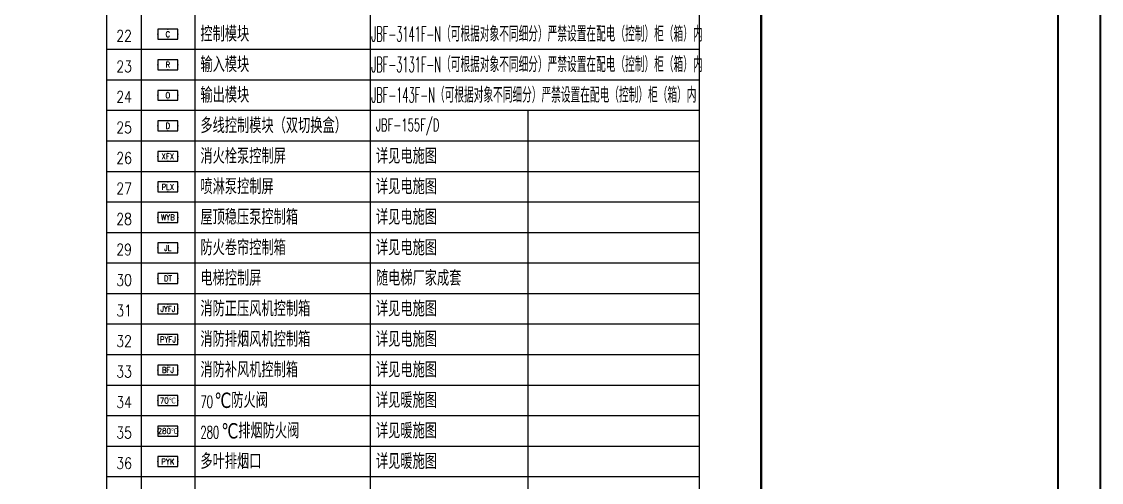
# Model space of a CAD drawing. Extents: x -1396510 to 1250330, y -1892470 to 1623980.
# Drawn here: x -1148164 to -1122695, y -192610 to -181740 of the extents above; entities that cross this region are included whole.
import ezdxf
from ezdxf.enums import TextEntityAlignment as Align

# ---------------------------------------------------------------- set-up
doc = ezdxf.new("R2010")
doc.units = 0
doc.header["$LTSCALE"] = 1000
doc.header["$MEASUREMENT"] = 0
doc.layers.get('Defpoints').update_dxf_attribs({"color": 210})
for name, color, linetype in [('0-cxFrame', 155, 'Continuous'), ('EQUIP-消防', 3, 'Continuous'), ('TEL_TEXT', 7, 'Continuous')]:
    doc.layers.add(name, color=color, linetype=linetype)
doc.layers.add('0-cxText', color=131, linetype='Continuous', lineweight=25)
doc.styles.add('_TEL_DIM', font='SIMPLEX', dxfattribs={"width": 0.8, "height": 3.5, "bigfont": 'HZTXT'})
doc.styles.add('cx_tuming', font='simhei.ttf')
doc.styles.add('cx_tuqian1', font='')
doc.styles.add('黑体', font='simhei.ttf', dxfattribs={"height": 12})
doc.styles.get('cx_tuqian1').set_extended_font_data('SimSun')

# ---------------------------------------------------------------- blocks, each defined once
blk = doc.blocks.new('$equip$00001927')
for p, q in [((0.65, 0.65), (-0.65, 0.65)), ((-0.65, 0.65), (-0.65, 0)), ((-0.65, 0), (0.65, 0)), ((0.65, 0), (0.65, 0.65))]:
    blk.add_line(p, q)
for p in [(-0.65, 0.325), (0, 0.65), (0, 0), (0.65, 0.325)]:
    blk.add_point(p)
at = {"color": 7, "style": '_TEL_DIM'}
blk.add_attdef('$TEXT$', text='', height=0.34, dxfattribs=at).set_placement((0.006, 0.343), align=Align.MIDDLE_CENTER)
at = {"color": 7, "style": '_TEL_DIM', "flags": 1}
blk.add_attdef('A', text='', height=0.00002, dxfattribs=at).set_placement((0, 0), align=Align.MIDDLE_CENTER)
blk = doc.blocks.new('zjcx_T1(Dragon)')
at = {"layer": '0-cxFrame', "const_width": 50}
blk.add_lwpolyline([(-7000, 0), (0, 0), (0, 57400), (-7000, 57400)], close=True, dxfattribs=at)
blk = doc.blocks.new('TK22.A1 L(Dragon)')
at = {"layer": '0-cxFrame', "color": 7, "const_width": 0.5}
blk.add_lwpolyline([(0, 0), (-841, 0), (-841, 594), (0, 594)], close=True, dxfattribs=at)
at = {"layer": '0-cxFrame', "const_width": 0.5}
for points in [[(-80, 10), (-821, 10), (-821, 584), (-80, 584)], [(-10, 10), (-80, 10), (-80, 584), (-10, 584)]]:
    blk.add_lwpolyline(points, close=True, dxfattribs=at)
at = {"layer": '0-cxFrame', "xscale": 0.01, "yscale": 0.01, "zscale": 0.01}
blk.add_blockref('zjcx_T1(Dragon)', (-10, 10), dxfattribs=at)
at = {"style": '黑体', "flags": 4}
blk.add_attdef('图幅', text='', height=3.3, dxfattribs=at).set_placement((-40, 3), align=Align.RIGHT)
at = {"layer": '0-cxText', "flags": 4}
for tag, height, style, p in [('建设单位', 3.5, 'cx_tuming', (-45, 240)), ('项目名称', 3.5, 'cx_tuming', (-45, 210)), ('子项名称', 3.5, 'cx_tuming', (-45, 180)), ('工程编号', 3.3, 'cx_tuqian1', (-35, 165)), ('图名1', 3.5, 'cx_tuming', (-45, 87)), ('图名2', 3.5, 'cx_tuming', (-45, 79)), ('图名3', 3.5, 'cx_tuming', (-45, 71)), ('出图日期', 3.3, 'cx_tuqian1', (-39, 60)), ('专业', 3.3, 'cx_tuqian1', (-55, 52)), ('图号', 3.3, 'cx_tuqian1', (-55, 44)), ('版次', 3.3, 'cx_tuqian1', (-20, 44))]:
    blk.add_attdef(tag, text='', height=height, dxfattribs=dict(at, style=style)).set_placement(p, align=Align.MIDDLE)
at = {"layer": 'Defpoints', "color": 6, "flags": 4}
for tag, height, style, p in [('tufu', 3.3, '黑体', (-12, 12)), ('dwfname', 4, 'cx_tuqian1', (-80, 3))]:
    blk.add_attdef(tag, text='', height=height, dxfattribs=dict(at, style=style)).set_placement(p, align=Align.RIGHT)

msp = doc.modelspace()

# ---------------------------------------------------------------- linework, layer by layer
at = {"layer": 'TEL_TEXT'}
for p, q in [((-1146152, -219821.3), (-1146152, -165832.2)), ((-1145342, -165832.2), (-1145342, -199672.2)), ((-1144082, -165832.2), (-1144082, -199672.2)), ((-1139942, -165832.2), (-1139942, -199672.2)), ((-1132182, -165832.2), (-1132182, -219821.3)), ((-1146152, -182392.2), (-1132182, -182392.2)), ((-1146152, -183112.2), (-1132182, -183112.2)), ((-1146152, -183832.2), (-1132182, -183832.2)), ((-1136222, -183832.2), (-1136222, -199672.2)), ((-1146152, -184552.2), (-1132182, -184552.2)), ((-1146152, -185272.2), (-1132182, -185272.2)), ((-1146152, -185992.2), (-1132182, -185992.2)), ((-1146152, -186712.2), (-1132182, -186712.2)), ((-1146152, -187432.2), (-1132182, -187432.2)), ((-1146152, -188152.2), (-1132182, -188152.2)), ((-1146152, -188872.2), (-1132182, -188872.2)), ((-1146152, -189592.2), (-1132182, -189592.2)), ((-1146152, -190312.2), (-1132182, -190312.2)), ((-1146152, -191032.2), (-1132182, -191032.2)), ((-1146152, -191752.2), (-1132182, -191752.2)), ((-1146152, -192472.2), (-1132182, -192472.2))]:
    msp.add_line(p, q, dxfattribs=at)

# ---------------------------------------------------------------- block references
at = {"layer": '0-cxFrame', "xscale": 100, "yscale": 100, "zscale": 100}
msp.add_blockref('TK22.A1 L(Dragon)', (-1122720, -222360), dxfattribs=at)
at = {"layer": 'EQUIP-消防'}
ref = msp.add_blockref('$equip$00001927', (-1144714.2, -182155.7), dxfattribs=dict(at, xscale=360, yscale=360, zscale=360, rotation=1.121355628417408e-07))
ref.add_attrib('$TEXT$', 'C', dxfattribs={"layer": '0', "color": 7, "height": 135, "rotation": 0.00001, "style": '_TEL_DIM', "width": 0.9}).set_placement((-1144714.2, -182038.7), align=Align.MIDDLE_CENTER)
ref = msp.add_blockref('$equip$00001927', (-1144714.2, -182875.7), dxfattribs=dict(at, xscale=360, yscale=360, zscale=360, rotation=1.121355628417408e-07))
ref.add_attrib('$TEXT$', 'R', dxfattribs={"layer": '0', "color": 7, "height": 135, "rotation": 0.00001, "style": '_TEL_DIM', "width": 0.9}).set_placement((-1144714.2, -182758.7), align=Align.MIDDLE_CENTER)
ref = msp.add_blockref('$equip$00001927', (-1144714.2, -183595.7), dxfattribs=dict(at, xscale=360, yscale=360, zscale=360))
ref.add_attrib('$TEXT$', 'O', dxfattribs={"layer": '0', "color": 7, "height": 135, "style": '_TEL_DIM', "width": 0.9}).set_placement((-1144714.2, -183478.7), align=Align.MIDDLE_CENTER)
ref = msp.add_blockref('$equip$00001927', (-1144714.2, -184315.7), dxfattribs=dict(at, xscale=360, yscale=360, zscale=360, rotation=1.121355628417408e-07))
ref.add_attrib('$TEXT$', 'D', dxfattribs={"layer": '0', "color": 7, "height": 135, "rotation": 0.00001, "style": '_TEL_DIM', "width": 0.9}).set_placement((-1144714.2, -184198.7), align=Align.MIDDLE_CENTER)
ref = msp.add_blockref('$equip$00001927', (-1144714.2, -185035.7), dxfattribs=dict(at, xscale=360, yscale=360, zscale=360, rotation=1.121355628417408e-07))
ref.add_attrib('$TEXT$', 'XFX', dxfattribs={"layer": '0', "color": 7, "height": 135, "rotation": 0.00001, "style": '_TEL_DIM', "width": 0.9}).set_placement((-1144714.2, -184918.7), align=Align.MIDDLE_CENTER)
ref = msp.add_blockref('$equip$00001927', (-1144714.2, -185755.7), dxfattribs=dict(at, xscale=360, yscale=360, zscale=360, rotation=1.121355628417408e-07))
ref.add_attrib('$TEXT$', 'PLX', dxfattribs={"layer": '0', "color": 7, "height": 135, "rotation": 0.00001, "style": '_TEL_DIM', "width": 0.9}).set_placement((-1144714.2, -185638.7), align=Align.MIDDLE_CENTER)
ref = msp.add_blockref('$equip$00001927', (-1144714.2, -186475.7), dxfattribs=dict(at, xscale=360, yscale=360, zscale=360, rotation=1.121355628417408e-07))
ref.add_attrib('$TEXT$', 'WYB', dxfattribs={"layer": '0', "color": 7, "height": 135, "rotation": 0.00001, "style": '_TEL_DIM', "width": 0.9}).set_placement((-1144714.2, -186358.7), align=Align.MIDDLE_CENTER)
ref = msp.add_blockref('$equip$00001927', (-1144714.2, -187195.7), dxfattribs=dict(at, xscale=360, yscale=360, zscale=360, rotation=1.121355628417408e-07))
ref.add_attrib('$TEXT$', 'JL', dxfattribs={"layer": '0', "color": 7, "height": 135, "rotation": 0.00001, "style": '_TEL_DIM', "width": 0.9}).set_placement((-1144714.2, -187078.7), align=Align.MIDDLE_CENTER)
ref = msp.add_blockref('$equip$00001927', (-1144714.2, -187915.7), dxfattribs=dict(at, xscale=360, yscale=360, zscale=360, rotation=1.121355628417408e-07))
ref.add_attrib('$TEXT$', 'DT', dxfattribs={"layer": '0', "color": 7, "height": 135, "rotation": 0.00001, "style": '_TEL_DIM', "width": 0.9}).set_placement((-1144714.2, -187798.7), align=Align.MIDDLE_CENTER)
ref = msp.add_blockref('$equip$00001927', (-1144714.2, -188635.7), dxfattribs=dict(at, xscale=360, yscale=360, zscale=360, rotation=1.121355628417408e-07))
ref.add_attrib('$TEXT$', 'JYFJ', dxfattribs={"layer": '0', "color": 7, "height": 135, "rotation": 0.00001, "style": '_TEL_DIM', "width": 0.9}).set_placement((-1144714.2, -188518.7), align=Align.MIDDLE_CENTER)
ref = msp.add_blockref('$equip$00001927', (-1144714.2, -189355.7), dxfattribs=dict(at, xscale=360, yscale=360, zscale=360, rotation=1.121355628417408e-07))
ref.add_attrib('$TEXT$', 'PYFJ', dxfattribs={"layer": '0', "color": 7, "height": 135, "rotation": 0.00001, "style": '_TEL_DIM', "width": 0.9}).set_placement((-1144714.2, -189238.7), align=Align.MIDDLE_CENTER)
ref = msp.add_blockref('$equip$00001927', (-1144714.2, -190075.7), dxfattribs=dict(at, xscale=360, yscale=360, zscale=360, rotation=1.121355628417408e-07))
ref.add_attrib('$TEXT$', 'BFJ', dxfattribs={"layer": '0', "color": 7, "height": 135, "rotation": 0.00001, "style": '_TEL_DIM', "width": 0.9}).set_placement((-1144714.2, -189958.7), align=Align.MIDDLE_CENTER)
ref = msp.add_blockref('$equip$00001927', (-1144714.2, -190795.7), dxfattribs=dict(at, xscale=360, yscale=360, zscale=360, rotation=1.121355628417408e-07))
ref.add_attrib('$TEXT$', '70℃', dxfattribs={"layer": '0', "color": 7, "height": 135, "rotation": 0.00001, "style": '_TEL_DIM', "width": 0.9}).set_placement((-1144714.2, -190678.7), align=Align.MIDDLE_CENTER)
ref = msp.add_blockref('$equip$00001927', (-1144714.2, -191515.7), dxfattribs=dict(at, xscale=360, yscale=360, zscale=360, rotation=1.121355628417408e-07))
ref.add_attrib('$TEXT$', '280℃', dxfattribs={"layer": '0', "color": 7, "height": 135, "rotation": 0.00001, "style": '_TEL_DIM', "width": 0.9}).set_placement((-1144714.2, -191398.7), align=Align.MIDDLE_CENTER)
ref = msp.add_blockref('$equip$00001927', (-1144714.2, -192235.7), dxfattribs=dict(at, xscale=360, yscale=360, zscale=360, rotation=1.121355628417408e-07))
ref.add_attrib('$TEXT$', 'PYK', dxfattribs={"layer": '0', "color": 7, "height": 135, "rotation": 0.00001, "style": '_TEL_DIM', "width": 0.9}).set_placement((-1144714.2, -192118.7), align=Align.MIDDLE_CENTER)

# ---------------------------------------------------------------- texts
at = {"layer": 'TEL_TEXT', "style": '_TEL_DIM'}
for s, height, width, p in [('控制模块', 360, 0.8, (-1143947, -182212.2)), ('输入模块', 360, 0.8, (-1143947, -182932.2)), ('多线控制模块（双切换盒）', 360, 0.8, (-1143947, -184372.2)), ('JBF-155F/D', 288, 0.6, (-1139807, -184321.4)), ('消火栓泵控制屏', 360, 0.8, (-1143947, -185092.2)), ('详见电施图', 360, 0.8, (-1139807, -185092.2)), ('喷淋泵控制屏', 360, 0.8, (-1143947, -185812.2)), ('详见电施图', 360, 0.8, (-1139807, -185812.2)), ('屋顶稳压泵控制箱', 360, 0.8, (-1143947, -186532.2)), ('详见电施图', 360, 0.8, (-1139807, -186532.2)), ('防火卷帘控制箱', 360, 0.8, (-1143947, -187252.2)), ('详见电施图', 360, 0.8, (-1139807, -187252.2)), ('电梯控制屏', 360, 0.8, (-1143947, -187972.2)), ('随电梯厂家成套', 360, 0.8, (-1139807, -187972.2)), ('消防正压风机控制箱', 360, 0.8, (-1143947, -188692.2)), ('详见电施图', 360, 0.8, (-1139807, -188692.2)), ('消防排烟风机控制箱', 360, 0.8, (-1143947, -189412.2)), ('详见电施图', 360, 0.8, (-1139807, -189412.2)), ('消防补风机控制箱', 360, 0.8, (-1143947, -190132.2)), ('详见电施图', 360, 0.8, (-1139807, -190132.2)), ('℃防火阀', 360, 0.8, (-1143617.8, -190852.2)), ('详见暖施图', 360, 0.8, (-1139807, -190852.2)), ('70', 288, 0.6, (-1143947, -190852.2)), ('℃排烟防火阀', 360, 0.8, (-1143453.2, -191572.2)), ('详见暖施图', 360, 0.8, (-1139807, -191572.2)), ('280', 288, 0.6, (-1143947, -191572.2)), ('多叶排烟口', 360, 0.8, (-1143947, -192292.2)), ('详见暖施图', 360, 0.8, (-1139807, -192292.2))]:
    msp.add_text(s, height=height, rotation=0.00001, dxfattribs=dict(at, width=width)).set_placement(p)
for s, width, p in [('JBF-3141F-N（可根据对象不同细分）严禁设置在配电（控制）柜（箱）内', 0.47, (-1139914.8, -182212.2)), ('JBF-3131F-N（可根据对象不同细分）严禁设置在配电（控制）柜（箱）内', 0.47, (-1139914.8, -182932.2)), ('输出模块', 0.8, (-1143947, -183652.2)), ('JBF-143F-N（可根据对象不同细分）严禁设置在配电（控制）柜（箱）内', 0.47, (-1139914.8, -183652.2))]:
    msp.add_text(s, height=360, dxfattribs=dict(at, width=width)).set_placement(p)
at = {"layer": 'TEL_TEXT', "style": '_TEL_DIM', "width": 0.8}
for s, p in [('22', (-1145747, -182212.2)), ('23', (-1145747, -182932.2)), ('24', (-1145747, -183652.2)), ('25', (-1145747, -184372.2)), ('26', (-1145747, -185092.2)), ('27', (-1145747, -185812.2)), ('28', (-1145747, -186532.2)), ('29', (-1145747, -187252.2)), ('30', (-1145747, -187972.2)), ('31', (-1145747, -188692.2)), ('32', (-1145747, -189412.2)), ('33', (-1145747, -190132.2)), ('34', (-1145747, -190852.2)), ('35', (-1145747, -191572.2)), ('36', (-1145747, -192292.2))]:
    msp.add_text(s, height=270, rotation=0.00001, dxfattribs=at).set_placement(p, align=Align.CENTER)

doc.saveas('drawing.dxf')
